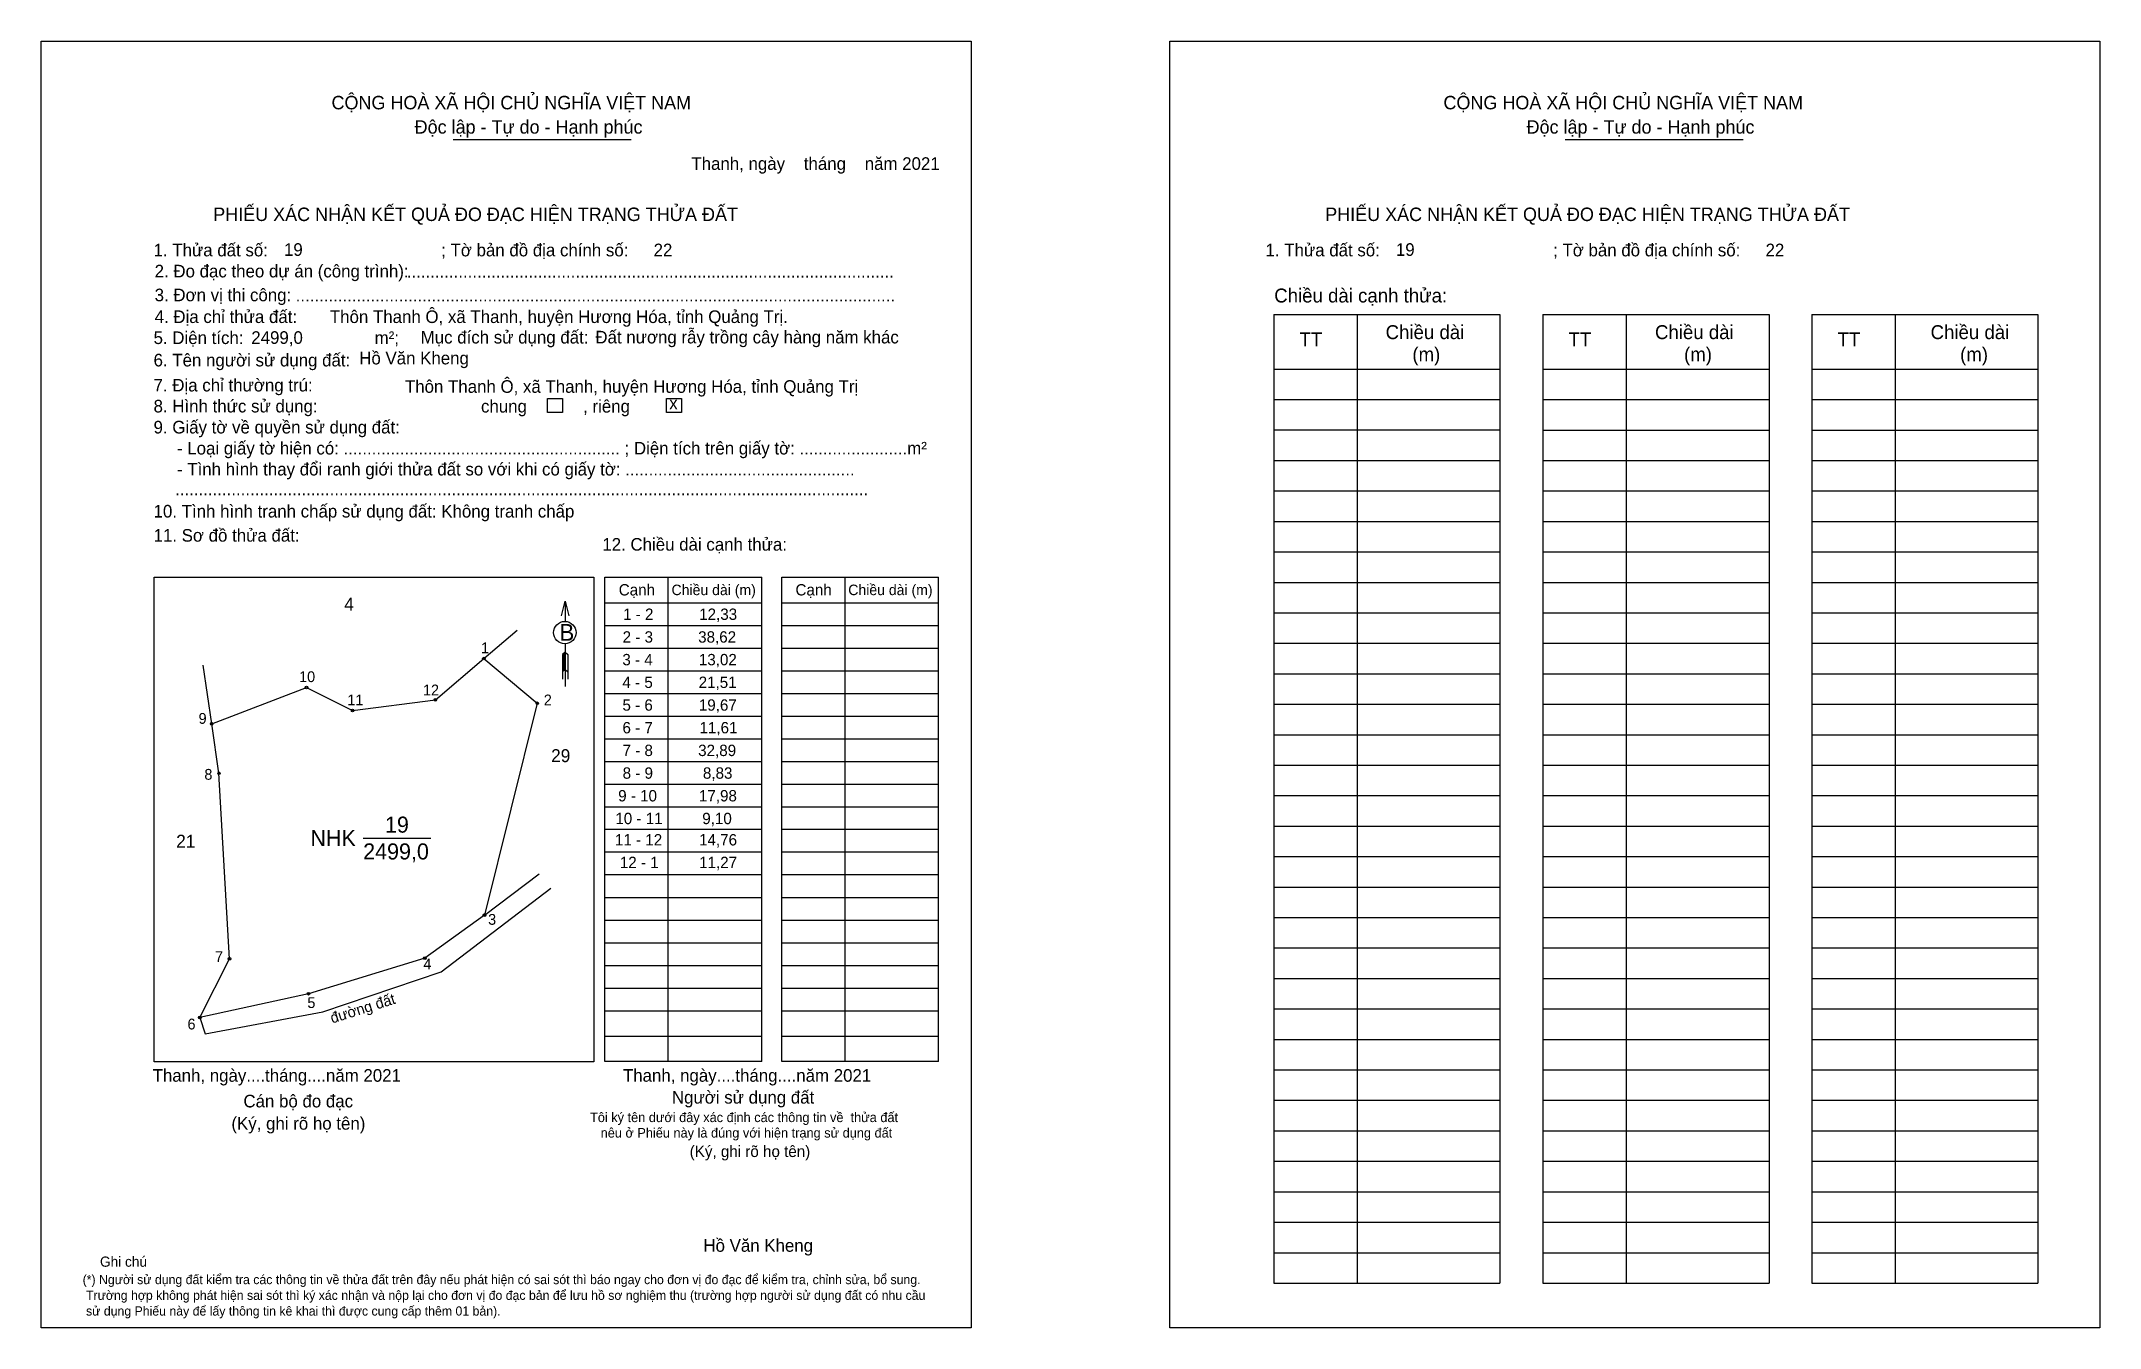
# Model space of a CAD drawing. Extents: x 545434 to 545798, y 1819849 to 1820076.
import ezdxf

# ---------------------------------------------------------------- set-up
doc = ezdxf.new("R2010")
doc.units = 0
for name, color, linetype in [('CanhThua', 7, 'Continuous'), ('kqddKhungInTrang1', 7, 'Continuous'), ('kqddKhungInTrang2', 7, 'Continuous'), ('kqddNoiDung', 7, 'Continuous'), ('kqddTemplate', 7, 'Continuous'), ('Level 1', 7, 'Continuous'), ('MocDinhThua', 7, 'Continuous'), ('NhanDiaChinhThua', 7, 'Continuous'), ('NhanTuCan', 7, 'Continuous'), ('RauThua', 7, 'Continuous'), ('SoHieuDinhThua', 7, 'Continuous')]:
    doc.layers.add(name, color=color, linetype=linetype)

msp = doc.modelspace()

# ---------------------------------------------------------------- linework, layer by layer
at = {"layer": 'CanhThua'}
for p, q in [((545503.42, 1819959.96), (545512.01, 1819967.25)), ((545512.01, 1819967.25), (545521.46, 1819959.35)), ((545463.85, 1819955.71), (545480.64, 1819962.15)), ((545480.64, 1819962.15), (545488.78, 1819958.06)), ((545488.78, 1819958.06), (545503.42, 1819959.96)), ((545521.46, 1819959.35), (545512.11, 1819921.88)), ((545465.14, 1819946.97), (545463.85, 1819955.71)), ((545466.99, 1819914.13), (545465.14, 1819946.97)), ((545512.11, 1819921.88), (545501.55, 1819914.26)), ((545461.76, 1819903.77), (545466.99, 1819914.13)), ((545501.55, 1819914.26), (545480.98, 1819907.97)), ((545480.98, 1819907.97), (545461.76, 1819903.77))]:
    msp.add_line(p, q, dxfattribs=at)
at = {"layer": 'kqddKhungInTrang1'}
msp.add_lwpolyline([(545433.68, 1820076.48), (545598.25, 1820076.48), (545598.25, 1819848.87), (545433.68, 1819848.87)], close=True, dxfattribs=at)
at = {"layer": 'kqddKhungInTrang2'}
msp.add_lwpolyline([(545633.35, 1820076.48), (545797.91, 1820076.48), (545797.91, 1819848.87), (545633.35, 1819848.87)], close=True, dxfattribs=at)
at = {"layer": 'kqddTemplate'}
for p, q in [((545506.57, 1820059.06), (545538.09, 1820059.06)), ((545703.31, 1820059.06), (545734.82, 1820059.06)), ((545651.77, 1820028.12), (545691.78, 1820028.12)), ((545651.77, 1820028.12), (545651.77, 1819856.77)), ((545666.5, 1820028.12), (545666.5, 1819856.77)), ((545691.78, 1820028.12), (545691.78, 1819856.77)), ((545699.37, 1820028.12), (545699.37, 1819856.77)), ((545699.37, 1820028.12), (545739.38, 1820028.12)), ((545714.09, 1820028.12), (545714.09, 1819856.77)), ((545739.38, 1820028.12), (545739.38, 1819856.77)), ((545746.96, 1820028.12), (545746.96, 1819856.77)), ((545746.96, 1820028.12), (545786.97, 1820028.12)), ((545761.68, 1820028.12), (545761.68, 1819856.77)), ((545786.97, 1820028.12), (545786.97, 1819856.77)), ((545651.77, 1820018.48), (545691.78, 1820018.48)), ((545699.37, 1820018.48), (545739.38, 1820018.48)), ((545746.96, 1820018.48), (545786.97, 1820018.48)), ((545651.77, 1820013.09), (545691.78, 1820013.09)), ((545699.37, 1820013.09), (545739.38, 1820013.09)), ((545746.96, 1820013.08), (545786.97, 1820013.08)), ((545651.77, 1820007.7), (545691.78, 1820007.7)), ((545699.37, 1820007.69), (545739.38, 1820007.69)), ((545746.96, 1820007.69), (545786.97, 1820007.69)), ((545651.77, 1820002.31), (545691.78, 1820002.31)), ((545699.37, 1820002.3), (545739.38, 1820002.3)), ((545746.96, 1820002.3), (545786.97, 1820002.3)), ((545651.77, 1819996.91), (545691.78, 1819996.91)), ((545699.37, 1819996.91), (545739.38, 1819996.91)), ((545746.96, 1819996.91), (545786.97, 1819996.91)), ((545651.77, 1819991.52), (545691.78, 1819991.52)), ((545699.37, 1819991.52), (545739.38, 1819991.52)), ((545746.96, 1819991.52), (545786.97, 1819991.52)), ((545651.77, 1819986.13), (545691.78, 1819986.13)), ((545699.37, 1819986.13), (545739.38, 1819986.13)), ((545746.96, 1819986.13), (545786.97, 1819986.13)), ((545533.43, 1819981.63), (545561.16, 1819981.63)), ((545533.43, 1819895.97), (545533.43, 1819981.63)), ((545544.58, 1819981.63), (545544.58, 1819895.97)), ((545561.16, 1819895.97), (545561.16, 1819981.63)), ((545564.71, 1819981.63), (545592.43, 1819981.63)), ((545564.71, 1819895.97), (545564.71, 1819981.63)), ((545575.86, 1819981.63), (545575.86, 1819895.97)), ((545592.43, 1819895.97), (545592.43, 1819981.63)), ((545651.77, 1819980.74), (545691.78, 1819980.74)), ((545699.37, 1819980.74), (545739.38, 1819980.74)), ((545746.96, 1819980.74), (545786.97, 1819980.74)), ((545526.37, 1819977.42), (545526.38, 1819973.82)), ((545533.43, 1819977.14), (545561.16, 1819977.14)), ((545564.71, 1819977.14), (545592.43, 1819977.14)), ((545533.43, 1819973.13), (545561.16, 1819973.13)), ((545564.71, 1819973.13), (545592.43, 1819973.13)), ((545651.77, 1819975.35), (545691.78, 1819975.35)), ((545699.37, 1819975.35), (545739.38, 1819975.35)), ((545746.96, 1819975.35), (545786.97, 1819975.35)), ((545526.38, 1819969.87), (545526.4, 1819962.31)), ((545533.43, 1819969.11), (545561.16, 1819969.11)), ((545564.71, 1819969.11), (545592.43, 1819969.11)), ((545651.77, 1819969.96), (545691.78, 1819969.96)), ((545699.37, 1819969.96), (545739.38, 1819969.96)), ((545746.96, 1819969.96), (545786.97, 1819969.96)), ((545526.39, 1819968.42), (545525.93, 1819967.98)), ((545526.39, 1819968.21), (545525.93, 1819967.77)), ((545526.39, 1819968.01), (545525.93, 1819967.57)), ((545525.93, 1819967.98), (545525.93, 1819963.64)), ((545526.39, 1819967.8), (545525.93, 1819967.36)), ((545526.39, 1819967.6), (545525.93, 1819967.16)), ((545526.39, 1819967.39), (545525.93, 1819966.95)), ((545526.39, 1819967.19), (545525.93, 1819966.75)), ((545526.39, 1819966.98), (545525.93, 1819966.54)), ((545526.39, 1819966.78), (545525.93, 1819966.34)), ((545526.39, 1819966.57), (545525.93, 1819966.13)), ((545526.39, 1819966.37), (545525.93, 1819965.93)), ((545526.39, 1819966.16), (545525.93, 1819965.72)), ((545526.39, 1819965.96), (545525.93, 1819965.51)), ((545526.39, 1819965.75), (545525.93, 1819965.31)), ((545526.39, 1819965.55), (545525.93, 1819965.1)), ((545526.39, 1819965.34), (545525.93, 1819964.9)), ((545526.39, 1819968.42), (545526.86, 1819967.98)), ((545526.39, 1819965.34), (545526.86, 1819964.9)), ((545526.86, 1819967.98), (545526.86, 1819963.64)), ((545533.43, 1819965.1), (545561.16, 1819965.1)), ((545564.71, 1819965.1), (545592.43, 1819965.1)), ((545651.77, 1819964.57), (545691.78, 1819964.57)), ((545699.37, 1819964.57), (545739.38, 1819964.57)), ((545746.96, 1819964.57), (545786.97, 1819964.57)), ((545533.43, 1819961.09), (545561.16, 1819961.09)), ((545564.71, 1819961.09), (545592.43, 1819961.09)), ((545651.77, 1819959.18), (545691.78, 1819959.18)), ((545699.37, 1819959.18), (545739.38, 1819959.18)), ((545746.96, 1819959.18), (545786.97, 1819959.18)), ((545533.43, 1819957.07), (545561.16, 1819957.07)), ((545564.71, 1819957.07), (545592.43, 1819957.07)), ((545533.43, 1819953.06), (545561.16, 1819953.06)), ((545564.71, 1819953.06), (545592.43, 1819953.06)), ((545651.77, 1819953.79), (545691.78, 1819953.79)), ((545699.37, 1819953.79), (545739.38, 1819953.79)), ((545746.96, 1819953.79), (545786.97, 1819953.79)), ((545533.43, 1819949.05), (545561.16, 1819949.05)), ((545564.71, 1819949.05), (545592.43, 1819949.05)), ((545651.77, 1819948.4), (545691.78, 1819948.4)), ((545699.37, 1819948.4), (545739.38, 1819948.4)), ((545746.96, 1819948.4), (545786.97, 1819948.4)), ((545533.43, 1819945.03), (545561.16, 1819945.03)), ((545564.71, 1819945.03), (545592.43, 1819945.03)), ((545533.43, 1819941.02), (545561.16, 1819941.02)), ((545564.71, 1819941.02), (545592.43, 1819941.02)), ((545651.77, 1819943.01), (545691.78, 1819943.01)), ((545699.37, 1819943.01), (545739.38, 1819943.01)), ((545746.96, 1819943.01), (545786.97, 1819943.01)), ((545561.16, 1819937), (545533.43, 1819937)), ((545592.43, 1819937), (545564.71, 1819937)), ((545651.77, 1819937.62), (545691.78, 1819937.62)), ((545699.37, 1819937.62), (545739.38, 1819937.62)), ((545746.96, 1819937.62), (545786.97, 1819937.62)), ((545561.16, 1819932.99), (545533.43, 1819932.99)), ((545592.43, 1819932.99), (545564.71, 1819932.99)), ((545561.16, 1819928.98), (545533.43, 1819928.98)), ((545592.43, 1819928.98), (545564.71, 1819928.98)), ((545651.77, 1819932.23), (545691.78, 1819932.23)), ((545699.37, 1819932.23), (545739.38, 1819932.23)), ((545746.96, 1819932.23), (545786.97, 1819932.23)), ((545651.77, 1819926.84), (545691.78, 1819926.84)), ((545699.37, 1819926.84), (545739.38, 1819926.84)), ((545746.96, 1819926.84), (545786.97, 1819926.84)), ((545561.16, 1819924.96), (545533.43, 1819924.96)), ((545592.43, 1819924.96), (545564.71, 1819924.96)), ((545651.77, 1819921.45), (545691.78, 1819921.45)), ((545699.37, 1819921.45), (545739.38, 1819921.45)), ((545746.96, 1819921.45), (545786.97, 1819921.45)), ((545561.16, 1819920.95), (545533.43, 1819920.95)), ((545592.43, 1819920.95), (545564.71, 1819920.95)), ((545561.16, 1819916.93), (545533.43, 1819916.93)), ((545592.43, 1819916.93), (545564.71, 1819916.93)), ((545651.77, 1819916.06), (545691.78, 1819916.06)), ((545699.37, 1819916.06), (545739.38, 1819916.06)), ((545746.96, 1819916.06), (545786.97, 1819916.06)), ((545561.16, 1819912.92), (545533.43, 1819912.92)), ((545592.43, 1819912.92), (545564.71, 1819912.92)), ((545651.77, 1819910.67), (545691.78, 1819910.67)), ((545699.37, 1819910.67), (545739.38, 1819910.67)), ((545746.96, 1819910.67), (545786.97, 1819910.67)), ((545561.16, 1819908.91), (545533.43, 1819908.91)), ((545592.43, 1819908.91), (545564.71, 1819908.91)), ((545561.16, 1819904.89), (545533.43, 1819904.89)), ((545592.43, 1819904.89), (545564.71, 1819904.89)), ((545651.77, 1819905.28), (545691.78, 1819905.28)), ((545699.37, 1819905.28), (545739.38, 1819905.28)), ((545746.96, 1819905.28), (545786.97, 1819905.28)), ((545561.16, 1819900.43), (545533.43, 1819900.43)), ((545592.43, 1819900.43), (545564.71, 1819900.43)), ((545651.77, 1819899.89), (545691.78, 1819899.89)), ((545699.37, 1819899.89), (545739.38, 1819899.89)), ((545746.96, 1819899.89), (545786.97, 1819899.89)), ((545561.16, 1819895.97), (545533.43, 1819895.97)), ((545592.43, 1819895.97), (545564.71, 1819895.97)), ((545651.77, 1819894.5), (545691.78, 1819894.5)), ((545699.37, 1819894.5), (545739.38, 1819894.5)), ((545746.96, 1819894.5), (545786.97, 1819894.5)), ((545651.77, 1819889.11), (545691.78, 1819889.11)), ((545699.37, 1819889.11), (545739.38, 1819889.11)), ((545746.96, 1819889.11), (545786.97, 1819889.11)), ((545651.77, 1819883.72), (545691.78, 1819883.72)), ((545699.37, 1819883.72), (545739.38, 1819883.72)), ((545746.96, 1819883.72), (545786.97, 1819883.72)), ((545651.77, 1819878.33), (545691.78, 1819878.33)), ((545699.37, 1819878.33), (545739.38, 1819878.33)), ((545746.96, 1819878.33), (545786.97, 1819878.33)), ((545651.77, 1819872.94), (545691.78, 1819872.94)), ((545699.37, 1819872.94), (545739.38, 1819872.94)), ((545746.96, 1819872.94), (545786.97, 1819872.94)), ((545651.77, 1819867.55), (545691.78, 1819867.55)), ((545699.37, 1819867.55), (545739.38, 1819867.55)), ((545746.96, 1819867.55), (545786.97, 1819867.55)), ((545651.77, 1819862.16), (545691.78, 1819862.16)), ((545699.37, 1819862.16), (545739.38, 1819862.16)), ((545746.96, 1819862.16), (545786.97, 1819862.16)), ((545651.77, 1819856.77), (545691.78, 1819856.77)), ((545699.37, 1819856.77), (545739.38, 1819856.77)), ((545746.96, 1819856.77), (545786.97, 1819856.77))]:
    msp.add_line(p, q, dxfattribs=at)
for points in [[(545523.25, 1820013.26), (545525.93, 1820013.26), (545525.93, 1820010.77), (545523.25, 1820010.77)], [(545544.31, 1820013.26), (545546.99, 1820013.26), (545546.99, 1820010.77), (545544.31, 1820010.77)], [(545453.7, 1819981.63), (545531.46, 1819981.63), (545531.46, 1819895.9), (545453.7, 1819895.9)]]:
    msp.add_lwpolyline(points, close=True, dxfattribs=at)
msp.add_lwpolyline([(545525.73, 1819974.81), (545526.37, 1819977.42), (545527.03, 1819974.81)], dxfattribs=at)
msp.add_circle((545526.33, 1819971.85), 1.98, dxfattribs=at)
at = {"layer": 'Level 1'}
msp.add_line((545463.85, 1819955.71), (545462.32, 1819966.11), dxfattribs=at)
msp.add_lwpolyline([(545461.76, 1819903.77), (545462.71, 1819900.85), (545483.53, 1819904.77), (545504.45, 1819911.82), (545523.84, 1819926.64)], dxfattribs=at)
at = {"layer": 'MocDinhThua'}
for centre in [(545512.01, 1819967.25), (545480.64, 1819962.15), (545488.78, 1819958.06), (545503.42, 1819959.96), (545521.46, 1819959.35), (545463.85, 1819955.71), (545465.14, 1819946.97), (545512.11, 1819921.88), (545466.99, 1819914.13), (545501.55, 1819914.26), (545480.98, 1819907.97), (545461.76, 1819903.77)]:
    msp.add_circle(centre, 0.229, dxfattribs=at)
at = {"layer": 'NhanDiaChinhThua'}
msp.add_line((545490.65, 1819935.51), (545502.61, 1819935.51), dxfattribs=at)
at = {"layer": 'RauThua'}
for p, q in [((545512.01, 1819967.25), (545517.91, 1819972.26)), ((545512.11, 1819921.88), (545521.8, 1819929.2))]:
    msp.add_line(p, q, dxfattribs=at)

# ---------------------------------------------------------------- texts
at = {"layer": 'kqddNoiDung'}
for s, height, p in [('Thanh, ngày    tháng    năm 2021  ', 2.23, (545548.72, 1820053.71)), ('19', 2.23, (545476.64, 1820038.5)), ('22', 2.23, (545542.04, 1820038.43)), ('19', 2.23, (545673.37, 1820038.5)), ('22', 2.23, (545738.77, 1820038.43)), ('........................................................................................................', 2.22996, (545498.37, 1820034.65)), ('................................................................................................................................', 2.22996, (545478.71, 1820030.43)), ('2499,0', 2.23, (545470.86, 1820022.93)), ('Đất nương rẫy trồng cây hàng năm khác', 2.23, (545531.74, 1820023.01)), ('Hồ Văn Kheng', 2.23, (545489.96, 1820019.3)), ('Thôn Thanh Ô, xã Thanh, huyện Hương Hóa, tỉnh Quảng Trị', 2.23, (545498.04, 1820014.27)), ('x', 2.23, (545544.8, 1820011.35)), ('1 - 2', 2.007, (545536.64, 1819974.1)), ('12,33', 2.007, (545550.1, 1819974.1)), ('2 - 3', 2.007, (545536.56, 1819970.08)), ('38,62', 2.007, (545549.92, 1819970.08)), ('3 - 4', 2.007, (545536.51, 1819966.07)), ('13,02', 2.007, (545550.04, 1819966.07)), ('4 - 5', 2.007, (545536.52, 1819962.06)), ('21,51', 2.007, (545550.01, 1819962.06)), ('5 - 6', 2.007, (545536.53, 1819958.04)), ('19,67', 2.007, (545550.04, 1819958.04)), ('6 - 7', 2.007, (545536.53, 1819954.03)), ('11,61', 2.007, (545550.16, 1819954.03)), ('7 - 8', 2.007, (545536.54, 1819950.01)), ('32,89', 2.007, (545549.92, 1819950.01)), ('8 - 9', 2.007, (545536.56, 1819946)), ('8,83', 2.007, (545550.76, 1819946)), ('9 - 10', 2.007, (545535.77, 1819941.99)), ('17,98', 2.007, (545550.06, 1819941.99)), ('10 - 11', 2.007, (545535.27, 1819937.97)), ('9,10', 2.007, (545550.65, 1819937.97)), ('11 - 12', 2.007, (545535.2, 1819934.2)), ('14,76', 2.007, (545550.08, 1819934.2)), ('12 - 1', 2.007, (545536.06, 1819930.19)), ('11,27', 2.007, (545550.09, 1819930.19)), ('Thanh, ngày....tháng....năm 2021', 2.23, (545453.4, 1819892.4)), ('Thanh, ngày....tháng....năm 2021', 2.23, (545536.61, 1819892.4)), ('Hồ Văn Kheng', 2.23, (545550.85, 1819862.32))]:
    msp.add_text(s, height=height, dxfattribs=at).set_placement(p)
at = {"layer": 'kqddTemplate'}
for s, height, p in [('CỘNG HOÀ XÃ HỘI CHỦ NGHĨA VIỆT NAM', 2.3786, (545485.05, 1820064.42)), ('CỘNG HOÀ XÃ HỘI CHỦ NGHĨA VIỆT NAM', 2.3786, (545681.78, 1820064.42)), ('Độc lập - Tự do - Hạnh phúc', 2.3786, (545499.76, 1820060.12)), ('Độc lập - Tự do - Hạnh phúc', 2.3786, (545696.49, 1820060.12)), ('PHIẾU XÁC NHẬN KẾT QUẢ ĐO ĐẠC HIỆN TRẠNG THỬA ĐẤT', 2.3786, (545464.12, 1820044.66)), ('PHIẾU XÁC NHẬN KẾT QUẢ ĐO ĐẠC HIỆN TRẠNG THỬA ĐẤT', 2.3786, (545660.86, 1820044.66)), ('1. Thửa đất số:                                     ; Tờ bản đồ địa chính số:', 2.23, (545453.57, 1820038.41)), ('1. Thửa đất số:                                     ; Tờ bản đồ địa chính số:', 2.23, (545650.3, 1820038.41)), ('2. Đo đạc theo dự án (công trình): ', 2.23, (545453.76, 1820034.69)), ('3. Đơn vị thi công: ', 2.23, (545453.76, 1820030.47)), ('Chiều dài cạnh thửa:', 2.4641, (545651.84, 1820030.25)), ('4. Địa chỉ thửa đất:       Thôn Thanh Ô, xã Thanh, huyện Hương Hóa, tỉnh Quảng Trị.', 2.23, (545453.76, 1820026.62)), ('5. Diện tích:                            m²; ', 2.23, (545453.57, 1820022.9)), ('Mục đích sử dụng đất:', 2.23, (545500.83, 1820022.99)), ('TT', 2.464, (545656.32, 1820022.5)), ('Chiều dài', 2.464, (545671.55, 1820023.77)), ('TT', 2.464, (545703.91, 1820022.5)), ('Chiều dài', 2.464, (545719.21, 1820023.77)), ('TT', 2.464, (545751.51, 1820022.5)), ('Chiều dài', 2.464, (545767.97, 1820023.77)), ('6. Tên người sử dụng đất:', 2.23, (545453.57, 1820018.94)), ('(m)', 2.464, (545676.28, 1820019.85)), ('(m)', 2.464, (545724.35, 1820019.85)), ('(m)', 2.464, (545773.19, 1820019.85)), ('7. Địa chỉ thường trú:', 2.23, (545453.57, 1820014.51)), ('8. Hình thức sử dụng:', 2.23, (545453.57, 1820010.8)), ('chung            , riêng', 2.23, (545511.5, 1820010.78)), ('9. Giấy tờ về quyền sử dụng đất:', 2.23, (545453.57, 1820007.08)), ('     - Loại giấy tờ hiện có: ........................................................... ; Diện tích trên giấy tờ: .......................m²', 2.22996, (545453.57, 1820003.36)), ('     - Tình hình thay đổi ranh giới thửa đất so với khi có giấy tờ: .................................................', 2.22996, (545453.57, 1819999.65)), ('10. Tình hình tranh chấp sử dụng đất: Không tranh chấp', 2.23, (545453.57, 1819992.21)), ('....................................................................................................................................................', 2.22996, (545457.38, 1819996.12)), ('11. Sơ đồ thửa đất:', 2.23, (545453.57, 1819987.94)), ('12. Chiều dài cạnh thửa:', 2.23, (545532.97, 1819986.35)), ('Cạnh', 2.007, (545535.87, 1819978.42)), ('Chiều dài (m)', 1.8583, (545545.21, 1819978.48)), ('Cạnh', 2.007, (545567.14, 1819978.42)), ('Chiều dài (m)', 1.8583, (545576.48, 1819978.48)), ('B', 2.97, (545525.36, 1819970.41)), ('Cán bộ đo đạc', 2.23, (545469.47, 1819887.86)), ('Người sử dụng đất', 2.23, (545545.28, 1819888.53)), ('(Ký, ghi rõ họ tên)', 2.23, (545467.34, 1819883.92)), ('Tôi ký tên dưới đây xác định các thông tin về  thửa đất ', 1.6858, (545530.79, 1819885.26)), ('nêu ở Phiếu này là đúng với hiện trạng sử dụng đất', 1.6858, (545532.67, 1819882.52)), ('(Ký, ghi rõ họ tên)', 2.007, (545548.42, 1819879.08)), ('Ghi chú', 1.806, (545444.09, 1819859.67)), ('(*) Người sử dụng đất kiểm tra các thông tin về thửa đất trên đây nếu phát hiện có sai sót thì báo ngay cho đơn vị đo đạc để kiểm tra, chỉnh sửa, bổ sung.', 1.62564, (545441.02, 1819856.59)), (' Trường hợp không phát hiện sai sót thì ký xác nhận và nộp lại cho đơn vị đo đạc bản để lưu hồ sơ nghiệm thu (trường hợp người sử dụng đất có nhu cầu', 1.62564, (545441.02, 1819853.81)), (' sử dụng Phiếu này để lấy thông tin kê khai thì được cung cấp thêm 01 bản).', 1.6256, (545441.02, 1819851.03))]:
    msp.add_text(s, height=height, dxfattribs=at).set_placement(p)
at = {"layer": 'NhanDiaChinhThua'}
for s, p in [('NHK', (545481.32, 1819934.09)), ('19', (545494.51, 1819936.46)), ('2499,0', (545490.65, 1819931.72))]:
    msp.add_text(s, height=2.843, dxfattribs=at).set_placement(p)
at = {"layer": 'NhanTuCan'}
for s, height, p in [('4', 2.29, (545487.31, 1819975.76)), ('29', 2.288, (545523.9, 1819948.94)), ('21', 2.288, (545457.57, 1819933.8))]:
    msp.add_text(s, height=height, dxfattribs=at).set_placement(p)
at = {"layer": 'SoHieuDinhThua'}
for s, height, p in [('1', 1.91, (545511.51, 1819968.21)), ('10', 1.906, (545479.32, 1819963.1)), ('12', 1.906, (545501.24, 1819960.75)), ('11', 1.906, (545487.86, 1819958.99)), ('2', 1.91, (545522.61, 1819958.98)), ('9', 1.91, (545461.53, 1819955.72)), ('8', 1.91, (545462.56, 1819945.82)), ('3', 1.91, (545512.76, 1819920.16)), ('7', 1.91, (545464.44, 1819913.57)), ('4', 1.91, (545501.31, 1819912.28)), ('5', 1.91, (545480.78, 1819905.44)), ('6', 1.91, (545459.57, 1819901.65))]:
    msp.add_text(s, height=height, dxfattribs=at).set_placement(p)
msp.add_text('đường đất', height=1.906, rotation=17.4785, dxfattribs=at).set_placement((545485.18, 1819902.69))

doc.saveas('drawing.dxf')
